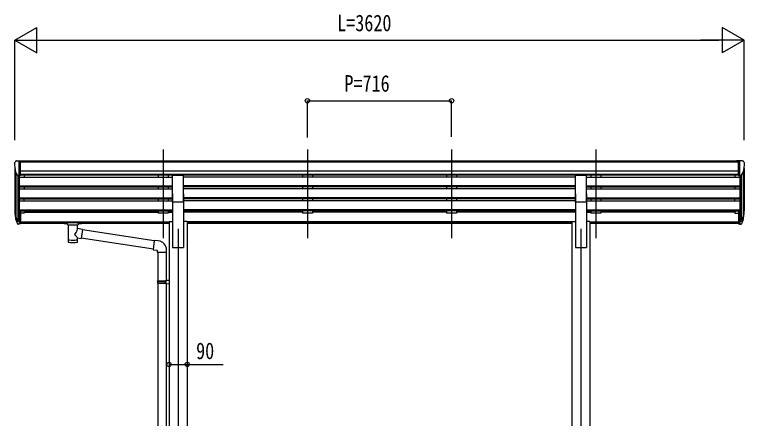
# Model space of a CAD drawing. Units: millimetres, scale not verified. Extents: x -10512 to 10512, y -7425 to 7425.
# Drawn here: x -2874 to 750, y -2159 to -156 of the extents above; entities that cross this region are included whole.
import ezdxf
from ezdxf.enums import TextEntityAlignment as Align

# ---------------------------------------------------------------- set-up
doc = ezdxf.new("R2010")
doc.units = ezdxf.units.MM
doc.header["$LTSCALE"] = 30
for name, color, linetype in [('0-3_YKK_12', 2, 'Continuous'), ('0-4_YKK_13', 4, 'Continuous'), ('0-5_YKK_A1', 4, 'Continuous'), ('0-6_YKK_D', 6, 'Continuous')]:
    doc.layers.add(name, color=color, linetype=linetype)
doc.styles.add('ＭＳ ゴシック', font='')
doc.styles.get('ＭＳ ゴシック').set_extended_font_data('MS Gothic')

msp = doc.modelspace()

# ---------------------------------------------------------------- linework, layer by layer
at = {"layer": '0-3_YKK_12'}
for p, q in [((-2136.45, -826.36), (-2136.45, -1265.61)), ((-2136.45, -826.36), (-2136.45, -1265.61)), ((-1420.45, -826.36), (-1420.45, -1265.61)), ((-1420.45, -826.36), (-1420.45, -1265.61)), ((-704.45, -826.36), (-704.45, -1265.61)), ((-704.45, -826.36), (-704.45, -1265.61)), ((11.55, -826.36), (11.55, -1265.61)), ((11.55, -826.36), (11.55, -1265.61)), ((-2062.45, -1218.93), (-2062.45, -4162.5)), ((-62.45, -1218.93), (-62.45, -4162.5))]:
    msp.add_line(p, q, dxfattribs=at)
at = {"layer": '0-4_YKK_13'}
for p, q in [((-2874.45, -891.48), (-2874.45, -892.11)), ((-2867.54, -882.67), (-2871.61, -888.48)), ((-2864.45, -882.11), (-2866.78, -882.25)), ((-2864.45, -882.11), (-2845.95, -882.11)), ((-2852.45, -955.09), (-2852.45, -882.11)), ((-2845.95, -882.11), (-2835.95, -882.19)), ((-2845.95, -954.09), (-2845.95, -882.11)), ((-2835.95, -883.71), (-2835.95, -882.19)), ((721.05, -882.11), (711.05, -882.19)), ((711.05, -883.71), (711.05, -882.19)), ((721.05, -954.09), (721.05, -882.11)), ((739.55, -882.11), (721.05, -882.11)), ((727.55, -955.09), (727.55, -882.11)), ((739.55, -882.11), (741.88, -882.25)), ((742.64, -882.67), (746.71, -888.48)), ((749.55, -891.48), (749.55, -892.11)), ((-2860.07, -953.28), (-2869.35, -937.21)), ((735.17, -953.28), (744.45, -937.21)), ((-2852.45, -955.09), (-2857.66, -954.77)), ((-2845.95, -954.09), (-2852.45, -954.09)), ((-2089.95, -1084.53), (-2089.95, -952.74)), ((-2089.95, -952.74), (-2034.95, -952.74)), ((-2034.95, -1084.53), (-2034.95, -952.74)), ((-89.95, -1084.53), (-89.95, -952.74)), ((-89.95, -952.74), (-34.95, -952.74)), ((-34.95, -1084.53), (-34.95, -952.74)), ((721.05, -954.09), (727.55, -954.09)), ((727.55, -955.09), (732.76, -954.77)), ((-2089.95, -1084.53), (-2034.95, -1084.53)), ((-89.95, -1084.53), (-34.95, -1084.53)), ((-2858.88, -1178.08), (-2868.64, -1159.67)), ((-2852.45, -1134.12), (-2852.45, -1196)), ((-2845.95, -1134.12), (-2852.45, -1134.12)), ((-2845.95, -1134.12), (-2845.95, -1195.18)), ((721.05, -1134.12), (721.05, -1195.18)), ((721.05, -1134.12), (727.55, -1134.12)), ((727.55, -1134.12), (727.55, -1196)), ((733.98, -1178.08), (743.74, -1159.67)), ((-2870.06, -1160.16), (-2859.89, -1179.33)), ((-2867.47, -1177.02), (-2859.89, -1194.5)), ((-2852.45, -1178.83), (-2857.58, -1178.83)), ((-2852.45, -1180.83), (-2857.3, -1180.83)), ((-2845.95, -1172.43), (-2852.45, -1172.43)), ((-2845.95, -1177.83), (-2852.45, -1177.83)), ((-2845.95, -1195.18), (-2852.45, -1195.18)), ((-2628.45, -1186.1), (-2628.45, -1191.86)), ((-2628.45, -1186.29), (-2628.45, -1187.83)), ((-2626.45, -1185.44), (-2543.45, -1185.44)), ((-2626.45, -1187.61), (-2543.45, -1187.61)), ((-2626.45, -1192.52), (-2611.95, -1192.52)), ((-2611.95, -1198.17), (-2611.95, -1191.62)), ((-2557.95, -1198.17), (-2557.95, -1191.62)), ((-2557.95, -1192.52), (-2543.45, -1192.52)), ((-2541.45, -1186.1), (-2541.45, -1191.86)), ((721.05, -1172.43), (727.55, -1172.43)), ((721.05, -1177.83), (727.55, -1177.83)), ((721.05, -1195.18), (727.55, -1195.18)), ((727.55, -1178.83), (732.68, -1178.83)), ((727.55, -1180.83), (732.39, -1180.83)), ((745.16, -1160.16), (734.99, -1179.33)), ((742.57, -1177.02), (734.99, -1194.5)), ((-2852.45, -1196), (-2857.3, -1196)), ((-2607.85, -1199.09), (-2607.87, -1284.53)), ((-2562.05, -1217.83), (-2562.05, -1199.09)), ((-2536.83, -1221.74), (-2562.05, -1217.82)), ((-2536.83, -1221.74), (-2543.85, -1267)), ((-2181.85, -1278.87), (-2537.15, -1223.75)), ((727.55, -1196), (732.39, -1196)), ((-2562.03, -1284.53), (-2562.05, -1263.86)), ((-2562.05, -1264.17), (-2543.85, -1267)), ((-2185.51, -1320.81), (-2543.58, -1265.26)), ((-2160.84, -1278.75), (-2181.68, -1276.93)), ((-2165.76, -1334.49), (-2119.76, -1334.49)), ((-2163.65, -1334.49), (-2163.65, -1476.57)), ((-2121.65, -1334.49), (-2121.65, -1474.01)), ((-2119.76, -1334.49), (-2119.76, -1323.58)), ((-2165.65, -1478.57), (-2164.65, -1476.57)), ((-2165.65, -1478.57), (-2121.65, -1478.57)), ((-2165.65, -1478.57), (-2165.65, -1486.57)), ((-2164.65, -1476.57), (-2121.65, -1476.57)), ((-2126.13, -1478.57), (-2126.56, -1476.57)), ((-2123.65, -1474.07), (-2107.65, -1473.6)), ((-2123.65, -1476.07), (-2123.65, -1474.07)), ((-2123.65, -1476.07), (-2121.65, -1476.07)), ((-2107.65, -1473.6), (-2107.65, -1491.54)), ((-2165.65, -1486.57), (-2121.65, -1486.57)), ((-2165.65, -1486.57), (-2164.65, -1488.57)), ((-2164.65, -1488.57), (-2121.65, -1488.57)), ((-2163.65, -1488.57), (-2163.65, -2505.25)), ((-2123.65, -1491.07), (-2123.65, -1489.07)), ((-2123.65, -1491.07), (-2107.65, -1491.54)), ((-2121.65, -1491.13), (-2121.65, -2502.7))]:
    msp.add_line(p, q, dxfattribs=at)
for points in [[(-2628.45, -1186.1), (-2628.41, -1185.91), (-2628.33, -1185.77), (-2628.23, -1185.67), (-2628.13, -1185.61), (-2628.01, -1185.57), (-2627.72, -1185.51), (-2627.23, -1185.46), (-2626.69, -1185.44), (-2626.45, -1185.44)], [(-2628.45, -1191.86), (-2628.41, -1192.05), (-2628.33, -1192.19), (-2628.23, -1192.28), (-2628.13, -1192.34), (-2628.01, -1192.39), (-2627.72, -1192.45), (-2627.23, -1192.5), (-2626.69, -1192.52), (-2626.45, -1192.52)], [(-2543.45, -1185.44), (-2543.1, -1185.44), (-2542.57, -1185.47), (-2542.12, -1185.52), (-2541.82, -1185.59), (-2541.65, -1185.69), (-2541.53, -1185.83), (-2541.46, -1186.01), (-2541.45, -1186.1)], [(-2543.45, -1192.52), (-2543.1, -1192.52), (-2542.57, -1192.49), (-2542.12, -1192.44), (-2541.82, -1192.36), (-2541.65, -1192.27), (-2541.53, -1192.13), (-2541.46, -1191.95), (-2541.45, -1191.86)], [(-2181.68, -1276.93), (-2185.68, -1322.75), (-2165.76, -1324.49), (-2165.76, -1334.49)], [(-2126.13, -1478.57), (-2126.13, -1486.57), (-2126.56, -1488.57)], [(-2123.65, -1489.07), (-2121.65, -1489.07), (-2121.65, -1476.07)]]:
    msp.add_lwpolyline(points, dxfattribs=at)
for centre, radius, start, end in [((-2871.45, -891.48), 3, 93, 180), ((-2672.45, -892.11), 202, 180, 192.90261), ((-2866.72, -883.25), 1, 93.5, 145), ((741.82, -883.25), 1, 35, 86.5), ((547.55, -892.11), 202, 347.09739, 0), ((746.55, -891.48), 3, 0, 87), ((-2857.48, -951.78), 3, 210, 266.5), ((732.58, -951.78), 3, 273.5, 330), ((-2783.79, -1137.99), 89.07, 174.49576, 194.41188), ((-2784.5, -1133.71), 88.05, 177.22392, 197.21071), ((-2739.23, -1140.94), 133.22, 183.27987, 195.71302), ((614.33, -1140.94), 133.22, 344.28698, 356.72013), ((659.6, -1133.71), 88.05, 342.78929, 2.77608), ((658.89, -1137.99), 89.07, 345.58812, 5.50424), ((-2857.3, -1177.83), 3, 210, 270), ((-2857.3, -1193), 3, 210, 270), ((-2857.58, -1177.33), 1.5, 210, 270), ((732.39, -1177.83), 3, 270, 330), ((732.39, -1193), 3, 270, 330), ((732.68, -1177.33), 1.5, 270, 330), ((-2164.76, -1323.58), 45, 0, 85)]:
    msp.add_arc(centre, radius, start, end, dxfattribs=at)
for centre, major_axis, ratio, start_param, end_param in [((-2626.45, -1187.83), (2, 0), 0.109601, 1.5707963, 3.1415927), ((-2584.95, -1191.62), (27, 0), 0.070066, 6.2831853, 9.424778), ((-2573.95, -1195.6), (16, 0), 0.361356, 6.2636979, 6.2831853), ((-2543.45, -1187.83), (2, 0), 0.109601, 0, 1.5707963), ((-2584.95, -1198.08), (27.06, 0), 0.069685, 3.1415927, 6.2831853), ((-2584.95, -1244.37), (-22.81, -26.62), 0.234429, 1.6855472, 3.1268519), ((-2582.4, -1241.73), (20.32, -22.25), 0.045535, 0.0389954, 1.3075346), ((-2584.95, -1284.53), (22.92, 0), 0.101955, 3.1415499, 6.2833984), ((-2584.95, -1272.09), (22.91, 0), 0.122865, 3.1415927, 6.2831853)]:
    msp.add_ellipse(centre, major_axis=major_axis, ratio=ratio, start_param=start_param, end_param=end_param, dxfattribs=at)
at = {"layer": '0-5_YKK_A1'}
for p, q in [((721.05, -883.71), (-2845.95, -883.71)), ((721.05, -888.93), (-2845.95, -888.93)), ((-2872.45, -920.46), (-2872.45, -1129.45)), ((-2867.48, -940.45), (-2867.48, -1161.86)), ((721.05, -932.46), (-2845.95, -932.46)), ((742.58, -940.45), (742.58, -1161.86)), ((747.55, -920.46), (747.55, -1129.46)), ((-2858.45, -954.61), (-2858.46, -1178.55)), ((-2852.45, -955.09), (-2852.45, -1141.22)), ((-2852.45, -962.17), (-2089.95, -962.17)), ((721.05, -950.31), (-2845.95, -950.31)), ((-2089.95, -953.56), (-2845.95, -953.56)), ((-2827.45, -953.56), (-2827.45, -962.17)), ((-2161.45, -953.56), (-2161.45, -962.17)), ((-2111.45, -953.56), (-2111.45, -962.17)), ((-89.95, -953.56), (-2034.95, -953.56)), ((-89.95, -962.17), (-2034.95, -962.17)), ((-1445.45, -953.56), (-1445.45, -962.17)), ((-1395.45, -953.56), (-1395.45, -962.17)), ((-729.45, -953.56), (-729.45, -962.17)), ((-679.45, -953.56), (-679.45, -962.17)), ((721.05, -953.66), (-34.95, -953.66)), ((-34.95, -962.17), (727.55, -962.17)), ((-13.45, -953.56), (-13.45, -962.17)), ((36.55, -953.56), (36.55, -962.17)), ((702.55, -953.56), (702.55, -962.17)), ((727.55, -955.09), (727.55, -1141.22)), ((733.55, -954.61), (733.56, -1178.55)), ((-2852.45, -1005.82), (-2089.95, -1005.82)), ((-2852.45, -1007.01), (-2089.95, -1007.01)), ((-2852.45, -1011.35), (-2089.95, -1011.35)), ((-2827.45, -1011.35), (-2827.45, -1021.36)), ((-2161.45, -1011.35), (-2161.45, -1021.36)), ((-2111.45, -1011.35), (-2111.45, -1021.36)), ((-89.95, -1005.82), (-2034.95, -1005.82)), ((-89.95, -1007.01), (-2034.95, -1007.01)), ((-89.95, -1011.35), (-2034.95, -1011.35)), ((-1445.45, -1011.35), (-1445.45, -1021.36)), ((-1395.45, -1011.35), (-1395.45, -1021.36)), ((-729.45, -1011.35), (-729.45, -1021.36)), ((-679.45, -1011.35), (-679.45, -1021.36)), ((-34.95, -1005.82), (727.55, -1005.82)), ((-34.95, -1007.01), (727.55, -1007.01)), ((-34.95, -1011.35), (727.55, -1011.35)), ((-13.45, -1011.35), (-13.45, -1021.36)), ((36.55, -1011.35), (36.55, -1021.36)), ((702.55, -1011.35), (702.55, -1021.36)), ((-2852.45, -1021.36), (-2089.95, -1021.36)), ((-2089.95, -1046.27), (-2089.95, -1312.5)), ((-89.95, -1021.36), (-2034.95, -1021.36)), ((-2034.95, -1046.27), (-2034.95, -1312.5)), ((-89.95, -1046.27), (-89.95, -1312.5)), ((-34.95, -1021.36), (727.55, -1021.36)), ((-34.95, -1046.27), (-34.95, -1312.5)), ((-2852.45, -1065.01), (-2089.95, -1065.01)), ((-2852.45, -1066.2), (-2089.95, -1066.2)), ((-2852.45, -1070.54), (-2089.95, -1070.54)), ((-2852.45, -1080.55), (-2089.95, -1080.55)), ((-2827.45, -1080.55), (-2827.45, -1070.54)), ((-2161.45, -1070.54), (-2161.45, -1080.55)), ((-2111.45, -1070.54), (-2111.45, -1080.55)), ((-89.95, -1065.01), (-2034.95, -1065.01)), ((-89.95, -1066.2), (-2034.95, -1066.2)), ((-89.95, -1070.54), (-2034.95, -1070.54)), ((-89.95, -1080.55), (-2034.95, -1080.55)), ((-1445.45, -1070.54), (-1445.45, -1080.55)), ((-1395.45, -1070.54), (-1395.45, -1080.55)), ((-729.45, -1070.54), (-729.45, -1080.55)), ((-679.45, -1070.54), (-679.45, -1080.55)), ((-34.95, -1065.01), (727.55, -1065.01)), ((-34.95, -1066.2), (727.55, -1066.2)), ((-34.95, -1070.54), (727.55, -1070.54)), ((-34.95, -1080.55), (727.55, -1080.55)), ((-13.45, -1070.54), (-13.45, -1080.55)), ((36.55, -1070.54), (36.55, -1080.55)), ((702.55, -1080.55), (702.55, -1070.54)), ((-2852.45, -1124.2), (-2089.95, -1124.2)), ((-2852.45, -1125.39), (-2089.95, -1125.39)), ((-2852.45, -1129.72), (-2089.95, -1129.72)), ((-2827.45, -1141.86), (-2845.95, -1141.86)), ((-2827.45, -1129.72), (-2827.45, -1141.86)), ((-2827.45, -1136.91), (-2161.45, -1136.91)), ((-2161.45, -1129.72), (-2161.45, -1141.86)), ((-2111.45, -1141.86), (-2161.45, -1141.86)), ((-2111.45, -1129.72), (-2111.45, -1141.86)), ((-2111.45, -1136.91), (-2089.95, -1136.91)), ((-89.95, -1124.2), (-2034.95, -1124.2)), ((-89.95, -1125.39), (-2034.95, -1125.39)), ((-89.95, -1129.72), (-2034.95, -1129.72)), ((-1445.45, -1136.91), (-2034.95, -1136.91)), ((-1445.45, -1129.72), (-1445.45, -1141.86)), ((-1395.45, -1141.86), (-1445.45, -1141.86)), ((-1395.45, -1129.72), (-1395.45, -1141.86)), ((-729.45, -1136.91), (-1395.45, -1136.91)), ((-729.45, -1129.72), (-729.45, -1141.86)), ((-679.45, -1141.86), (-729.45, -1141.86)), ((-679.45, -1129.72), (-679.45, -1141.86)), ((-89.95, -1136.91), (-679.45, -1136.91)), ((-34.95, -1124.2), (727.55, -1124.2)), ((-34.95, -1125.39), (727.55, -1125.39)), ((-34.95, -1129.72), (727.55, -1129.72)), ((-34.95, -1136.91), (-13.45, -1136.91)), ((-13.45, -1129.72), (-13.45, -1141.86)), ((36.55, -1141.86), (-13.45, -1141.86)), ((36.55, -1129.72), (36.55, -1141.86)), ((702.55, -1136.91), (36.55, -1136.91)), ((702.55, -1129.72), (702.55, -1141.86)), ((702.55, -1141.86), (721.05, -1141.86)), ((-2845.95, -1183.93), (-2107.65, -1183.93)), ((-2845.95, -1185.32), (-2107.65, -1185.32)), ((-2611.95, -1193.01), (-2845.95, -1193.01)), ((-2107.65, -1193.01), (-2557.95, -1193.01)), ((-2107.65, -1183.5), (-2107.65, -4012.5)), ((-2107.65, -1183.5), (-2089.95, -1183.5)), ((-2017.25, -1183.5), (-2034.95, -1183.5)), ((-2017.25, -1183.5), (-2017.25, -4012.5)), ((-107.65, -1183.93), (-2017.25, -1183.93)), ((-107.65, -1185.32), (-2017.25, -1185.32)), ((-107.65, -1193.01), (-2017.25, -1193.01)), ((-107.65, -1183.5), (-107.65, -4012.5)), ((-107.65, -1183.5), (-89.95, -1183.5)), ((-17.25, -1183.5), (-34.95, -1183.5)), ((-17.25, -1183.5), (-17.25, -4012.5)), ((-17.25, -1183.93), (721.05, -1183.93)), ((-17.25, -1185.32), (721.05, -1185.32)), ((721.05, -1193.01), (-17.25, -1193.01)), ((-2089.95, -1312.5), (-2034.95, -1312.5)), ((-89.95, -1312.5), (-34.95, -1312.5))]:
    msp.add_line(p, q, dxfattribs=at)
at = {"layer": '0-6_YKK_D'}
for p, q in [((-2872.45, -283.71), (-2764.2, -221.21)), ((-2764.2, -346.21), (-2764.2, -221.21)), ((747.55, -283.71), (639.3, -221.21)), ((639.3, -221.21), (639.3, -346.21)), ((-2872.45, -779.12), (-2872.45, -282.71)), ((-2872.45, -283.71), (-2764.2, -346.21)), ((-2872.45, -283.71), (-2655.94, -283.71)), ((-2747.45, -283.71), (622.55, -283.71)), ((747.55, -283.71), (531.04, -283.71)), ((747.55, -283.71), (639.3, -346.21)), ((747.55, -779.12), (747.55, -282.71)), ((-1420.45, -766.16), (-1420.45, -582.71)), ((-1420.45, -583.71), (-704.45, -583.71)), ((-704.45, -763.28), (-704.45, -582.71))]:
    msp.add_line(p, q, dxfattribs=at)
msp.add_lwpolyline([(-2107.65, -1892.05), (-2017.25, -1892.05), (-1839.42, -1892.05)], dxfattribs=at)
for centre in [(-1420.45, -583.71), (-704.45, -583.71), (-2107.65, -1892.05), (-2017.25, -1892.05)]:
    msp.add_circle(centre, 10.62, dxfattribs=at)

# ---------------------------------------------------------------- texts
at = {"layer": '0-6_YKK_D', "style": 'ＭＳ ゴシック', "width": 0.8}
for s, p in [('L=3620', (-1272.45, -263.71)), ('P=716', (-1236.45, -563.71)), ('90', (-1973.08, -1890.38))]:
    msp.add_text(s, height=82.48, dxfattribs=at).set_placement(p, align=Align.BOTTOM_LEFT)

doc.saveas('drawing.dxf')
